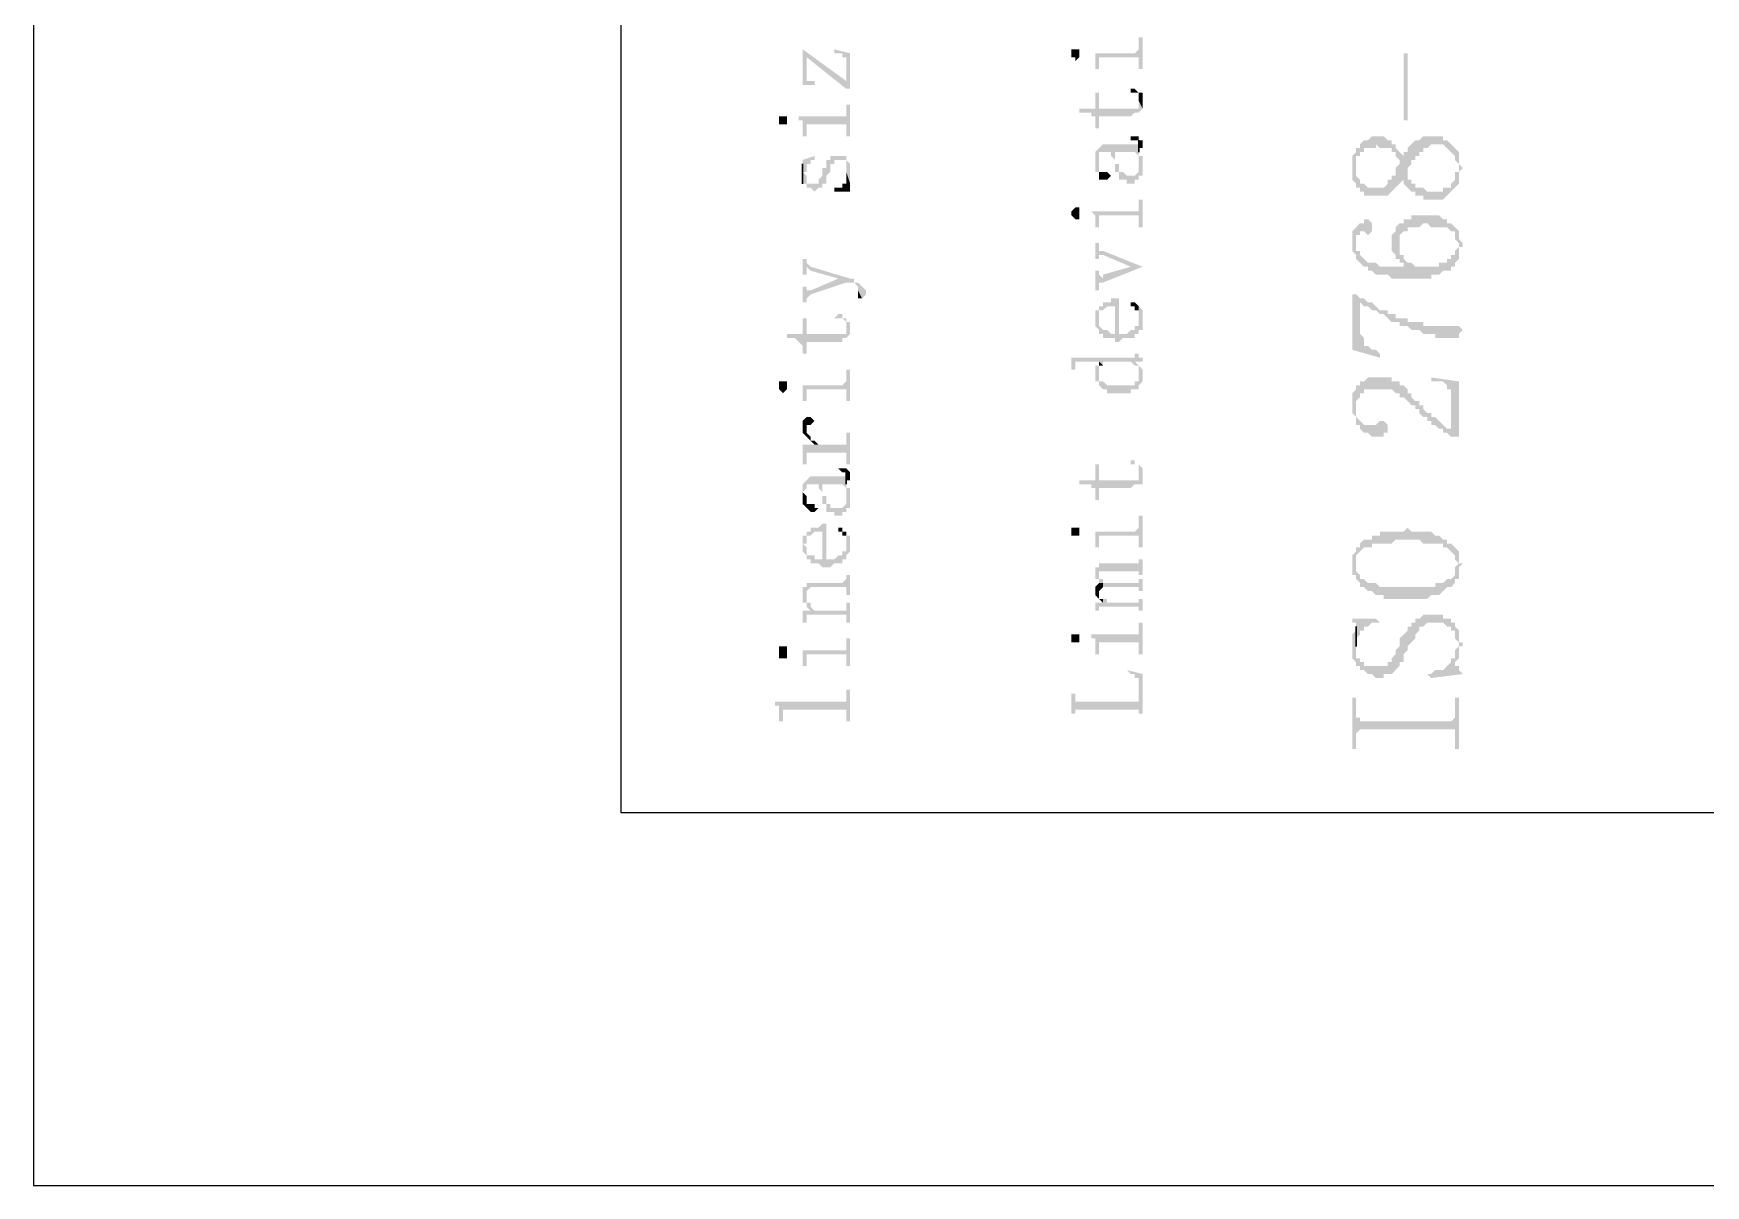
# Model space of a CAD drawing. Header units: millimetres. Extents: x 7018 to 13530, y 4187 to 5692.
# Drawn here: x 9367.76 to 9386.85, y 4951.87 to 4965.02 of the extents above; entities that cross this region are included whole.
import ezdxf

# ---------------------------------------------------------------- set-up
doc = ezdxf.new("R2010")
doc.units = ezdxf.units.MM

msp = doc.modelspace()

# ---------------------------------------------------------------- hatches: boundary and pattern name
at = {"transparency": 33554559}
for points in [[(9379.84, 4964.797), (9379.885, 4964.797), (9379.885, 4964.752), (9379.885, 4964.707), (9379.885, 4964.662), (9379.885, 4964.617), (9379.93, 4964.617), (9379.93, 4964.707), (9379.93, 4964.752), (9380.382, 4964.752), (9380.382, 4964.617), (9380.427, 4964.617), (9380.427, 4964.978), (9380.382, 4964.978), (9380.382, 4964.842), (9380.382, 4964.842), (9380.337, 4964.797)], [(9376.545, 4964.842), (9376.591, 4964.752), (9377.042, 4964.391), (9377.042, 4964.481)], [(9376.545, 4964.842), (9376.545, 4964.436), (9376.726, 4964.436), (9376.681, 4964.436), (9376.681, 4964.481), (9376.591, 4964.481), (9376.591, 4964.526), (9376.591, 4964.752)], [(9376.906, 4964.842), (9376.906, 4964.797), (9376.997, 4964.797), (9376.997, 4964.752), (9377.042, 4964.752), (9377.042, 4964.707), (9377.042, 4964.391), (9377.087, 4964.391), (9377.087, 4964.797)], [(9379.614, 4964.797), (9379.614, 4964.752), (9379.66, 4964.752), (9379.66, 4964.707), (9379.66, 4964.707), (9379.705, 4964.752), (9379.705, 4964.797), (9379.705, 4964.842), (9379.614, 4964.842)], [(9383.451, 4964.03), (9383.451, 4964.797), (9383.406, 4964.797), (9383.406, 4964.03)], [(9380.291, 4964.346), (9380.382, 4964.346), (9380.382, 4964.301), (9380.382, 4964.256), (9380.382, 4964.256), (9380.427, 4964.165), (9380.427, 4964.256), (9380.427, 4964.301), (9380.427, 4964.346), (9380.382, 4964.346), (9380.337, 4964.391), (9380.291, 4964.391)], [(9376.5, 4964.075), (9376.5, 4964.03), (9376.545, 4964.03), (9376.545, 4963.985), (9376.545, 4963.94), (9376.545, 4963.849), (9376.591, 4963.849), (9376.591, 4963.985), (9377.042, 4963.985), (9377.042, 4963.849), (9377.087, 4963.849), (9377.087, 4964.211), (9377.042, 4964.211), (9377.042, 4964.075), (9376.997, 4964.075)], [(9379.705, 4964.165), (9379.705, 4964.12), (9379.84, 4964.12), (9379.84, 4964.075), (9379.885, 4964.075), (9379.885, 4964.03), (9379.885, 4963.94), (9379.93, 4963.94), (9379.93, 4964.075), (9380.291, 4964.075), (9380.337, 4964.12), (9380.382, 4964.12), (9380.427, 4964.165), (9380.382, 4964.256), (9380.382, 4964.211), (9380.382, 4964.165), (9379.93, 4964.165), (9379.93, 4964.346), (9379.885, 4964.346), (9379.885, 4964.165)], [(9376.275, 4964.03), (9376.275, 4963.985), (9376.365, 4963.985), (9376.365, 4964.03), (9376.365, 4964.075), (9376.275, 4964.075)], [(9380.291, 4963.849), (9380.291, 4963.804), (9380.382, 4963.804), (9380.382, 4963.714), (9380.427, 4963.714), (9380.427, 4963.759), (9380.427, 4963.804), (9380.382, 4963.804), (9380.382, 4963.849), (9380.337, 4963.849)], [(9382.819, 4963.488), (9382.819, 4963.353), (9382.864, 4963.308), (9382.864, 4963.263), (9382.909, 4963.263), (9382.909, 4963.218), (9382.954, 4963.218), (9382.954, 4963.172), (9383.225, 4963.172), (9383.27, 4963.218), (9383.27, 4963.218), (9383.315, 4963.263), (9383.315, 4963.263), (9383.36, 4963.308), (9383.36, 4963.308), (9383.406, 4963.353), (9383.406, 4963.308), (9383.451, 4963.398), (9383.451, 4963.443), (9383.451, 4963.488), (9383.496, 4963.534), (9383.496, 4963.579), (9383.541, 4963.579), (9383.541, 4963.624), (9383.586, 4963.624), (9383.586, 4963.669), (9383.631, 4963.669), (9383.631, 4963.714), (9383.676, 4963.714), (9383.721, 4963.759), (9383.857, 4963.759), (9383.902, 4963.714), (9383.902, 4963.714), (9383.947, 4963.669), (9383.947, 4963.669), (9383.992, 4963.624), (9383.992, 4963.579), (9384.037, 4963.534), (9384.037, 4963.308), (9384.037, 4963.398), (9384.037, 4963.443), (9384.082, 4963.488), (9384.037, 4963.534), (9384.037, 4963.624), (9384.037, 4963.669), (9383.992, 4963.714), (9383.992, 4963.714), (9383.947, 4963.759), (9383.947, 4963.759), (9383.902, 4963.804), (9383.857, 4963.804), (9383.857, 4963.849), (9383.631, 4963.849), (9383.586, 4963.804), (9383.541, 4963.804), (9383.496, 4963.759), (9383.496, 4963.759), (9383.451, 4963.714), (9383.451, 4963.669), (9383.406, 4963.669), (9383.406, 4963.624), (9383.406, 4963.624), (9383.36, 4963.669), (9383.36, 4963.534), (9383.36, 4963.534), (9383.315, 4963.488), (9383.315, 4963.398), (9383.27, 4963.398), (9383.27, 4963.353), (9383.225, 4963.353), (9383.225, 4963.308), (9383.18, 4963.263), (9382.999, 4963.263), (9382.954, 4963.308), (9382.909, 4963.308), (9382.909, 4963.353), (9382.909, 4963.353), (9382.864, 4963.398), (9382.864, 4963.443), (9382.864, 4963.669), (9382.864, 4963.669), (9382.819, 4963.624), (9382.819, 4963.534)], [(9382.864, 4963.669), (9382.864, 4963.488), (9382.864, 4963.624), (9382.909, 4963.624), (9382.909, 4963.669), (9382.954, 4963.669), (9382.954, 4963.714), (9383.09, 4963.714), (9383.09, 4963.759), (9383.135, 4963.714), (9383.27, 4963.714), (9383.27, 4963.669), (9383.315, 4963.669), (9383.315, 4963.624), (9383.36, 4963.579), (9383.36, 4963.669), (9383.36, 4963.669), (9383.315, 4963.714), (9383.315, 4963.759), (9383.27, 4963.759), (9383.27, 4963.804), (9383.225, 4963.804), (9383.18, 4963.849), (9383.044, 4963.849), (9382.999, 4963.804), (9382.954, 4963.804), (9382.909, 4963.759), (9382.909, 4963.714), (9382.864, 4963.714)], [(9376.545, 4963.308), (9376.591, 4963.308), (9376.591, 4963.263), (9376.636, 4963.263), (9376.681, 4963.218), (9376.681, 4963.218), (9376.726, 4963.263), (9376.771, 4963.263), (9376.771, 4963.308), (9376.816, 4963.308), (9376.816, 4963.353), (9376.816, 4963.398), (9376.816, 4963.398), (9376.861, 4963.443), (9376.861, 4963.488), (9376.861, 4963.534), (9376.906, 4963.534), (9376.906, 4963.579), (9377.042, 4963.579), (9377.042, 4963.534), (9377.042, 4963.488), (9377.042, 4963.443), (9377.087, 4963.308), (9377.087, 4963.353), (9377.087, 4963.398), (9377.087, 4963.443), (9377.087, 4963.488), (9377.087, 4963.534), (9377.087, 4963.534), (9377.042, 4963.579), (9377.042, 4963.624), (9376.861, 4963.624), (9376.861, 4963.579), (9376.816, 4963.579), (9376.816, 4963.534), (9376.816, 4963.488), (9376.771, 4963.488), (9376.771, 4963.443), (9376.771, 4963.398), (9376.771, 4963.398), (9376.726, 4963.353), (9376.726, 4963.308), (9376.591, 4963.308), (9376.591, 4963.353), (9376.591, 4963.398), (9376.545, 4963.443)], [(9376.545, 4963.579), (9376.545, 4963.308), (9376.545, 4963.443), (9376.591, 4963.443), (9376.591, 4963.488), (9376.591, 4963.534), (9376.636, 4963.534), (9376.636, 4963.579), (9376.681, 4963.579), (9376.681, 4963.624)], [(9379.885, 4963.579), (9379.885, 4963.534), (9379.885, 4963.488), (9379.885, 4963.443), (9379.93, 4963.443), (9379.93, 4963.579), (9379.93, 4963.624), (9379.93, 4963.669), (9380.066, 4963.669), (9380.066, 4963.624), (9380.066, 4963.624), (9380.111, 4963.579), (9380.111, 4963.534), (9380.111, 4963.669), (9380.337, 4963.669), (9380.382, 4963.624), (9380.382, 4963.579), (9380.382, 4963.534), (9380.382, 4963.488), (9380.427, 4963.624), (9380.382, 4963.624), (9380.382, 4963.669), (9380.382, 4963.759), (9379.975, 4963.759), (9379.93, 4963.714), (9379.93, 4963.714), (9379.885, 4963.669), (9379.885, 4963.624)], [(9380.111, 4963.534), (9380.111, 4963.488), (9380.111, 4963.443), (9380.156, 4963.443), (9380.156, 4963.398), (9380.156, 4963.353), (9380.246, 4963.353), (9380.246, 4963.308), (9380.337, 4963.308), (9380.337, 4963.353), (9380.382, 4963.353), (9380.382, 4963.398), (9380.427, 4963.398), (9380.427, 4963.443), (9380.427, 4963.488), (9380.427, 4963.534), (9380.427, 4963.579), (9380.427, 4963.624), (9380.382, 4963.488), (9380.382, 4963.443), (9380.382, 4963.443), (9380.337, 4963.398), (9380.246, 4963.398), (9380.201, 4963.443), (9380.156, 4963.443), (9380.156, 4963.488), (9380.156, 4963.534), (9380.111, 4963.534), (9380.111, 4963.579), (9380.111, 4963.669), (9380.111, 4963.669)], [(9376.906, 4963.263), (9376.906, 4963.218), (9377.087, 4963.218), (9377.087, 4963.263), (9377.087, 4963.308), (9377.042, 4963.443), (9377.042, 4963.398), (9377.042, 4963.353), (9377.042, 4963.308), (9376.997, 4963.308), (9376.997, 4963.263), (9376.952, 4963.263)], [(9379.93, 4963.443), (9379.93, 4963.398), (9379.93, 4963.353), (9380.021, 4963.353), (9380.066, 4963.398), (9380.066, 4963.398), (9380.021, 4963.443), (9379.93, 4963.443), (9379.93, 4963.488), (9379.93, 4963.579)], [(9383.406, 4963.308), (9383.451, 4963.263), (9383.451, 4963.263), (9383.496, 4963.218), (9383.541, 4963.218), (9383.541, 4963.172), (9383.631, 4963.172), (9383.631, 4963.127), (9383.857, 4963.127), (9383.902, 4963.172), (9383.902, 4963.172), (9383.947, 4963.218), (9383.947, 4963.218), (9383.992, 4963.263), (9383.992, 4963.263), (9384.037, 4963.308), (9384.037, 4963.488), (9384.037, 4963.443), (9383.992, 4963.443), (9383.992, 4963.353), (9383.947, 4963.308), (9383.947, 4963.263), (9383.857, 4963.263), (9383.857, 4963.218), (9383.676, 4963.218), (9383.631, 4963.263), (9383.541, 4963.263), (9383.541, 4963.308), (9383.496, 4963.308), (9383.496, 4963.353), (9383.451, 4963.353), (9383.451, 4963.398)], [(9379.614, 4962.947), (9379.614, 4962.947), (9379.66, 4962.902), (9379.705, 4962.902), (9379.705, 4962.947), (9379.705, 4962.992), (9379.705, 4963.037), (9379.66, 4963.037), (9379.614, 4962.992), (9379.614, 4962.992)], [(9379.84, 4962.992), (9379.84, 4962.992), (9379.885, 4962.947), (9379.885, 4962.902), (9379.885, 4962.857), (9379.885, 4962.811), (9379.93, 4962.811), (9379.93, 4962.902), (9379.93, 4962.947), (9380.382, 4962.947), (9380.382, 4962.902), (9380.382, 4962.811), (9380.427, 4962.811), (9380.427, 4963.127), (9380.382, 4963.127), (9380.382, 4963.037), (9380.382, 4962.992), (9380.337, 4962.992)], [(9382.864, 4962.811), (9382.864, 4962.631), (9382.864, 4962.721), (9382.909, 4962.721), (9382.909, 4962.766), (9382.954, 4962.766), (9382.999, 4962.721), (9382.999, 4962.721), (9383.044, 4962.766), (9383.044, 4962.857), (9383.044, 4962.857), (9382.999, 4962.902), (9382.954, 4962.902), (9382.954, 4962.857), (9382.909, 4962.857)], [(9383.27, 4962.631), (9383.27, 4962.586), (9383.27, 4962.541), (9383.315, 4962.495), (9383.315, 4962.45), (9383.36, 4962.45), (9383.36, 4962.676), (9383.36, 4962.721), (9383.406, 4962.766), (9383.451, 4962.766), (9383.451, 4962.811), (9383.586, 4962.811), (9383.631, 4962.857), (9383.676, 4962.857), (9383.721, 4962.811), (9383.902, 4962.811), (9383.947, 4962.766), (9383.992, 4962.766), (9383.992, 4962.676), (9384.037, 4962.631), (9384.037, 4962.45), (9384.037, 4962.586), (9384.082, 4962.586), (9384.082, 4962.631), (9384.037, 4962.676), (9384.037, 4962.766), (9383.992, 4962.811), (9383.992, 4962.811), (9383.947, 4962.857), (9383.902, 4962.857), (9383.902, 4962.902), (9383.857, 4962.902), (9383.812, 4962.947), (9383.496, 4962.947), (9383.496, 4962.902), (9383.406, 4962.902), (9383.406, 4962.857), (9383.36, 4962.857), (9383.315, 4962.811), (9383.315, 4962.766), (9383.27, 4962.721), (9383.27, 4962.676)], [(9382.819, 4962.676), (9382.819, 4962.586), (9382.819, 4962.541), (9382.864, 4962.495), (9382.864, 4962.45), (9382.909, 4962.405), (9382.909, 4962.405), (9382.954, 4962.36), (9382.999, 4962.36), (9382.999, 4962.315), (9383.044, 4962.315), (9383.09, 4962.27), (9383.225, 4962.27), (9383.27, 4962.225), (9383.721, 4962.225), (9383.721, 4962.27), (9383.812, 4962.27), (9383.857, 4962.315), (9383.947, 4962.315), (9383.947, 4962.36), (9383.992, 4962.36), (9383.992, 4962.405), (9384.037, 4962.45), (9384.037, 4962.631), (9384.037, 4962.586), (9383.992, 4962.541), (9383.992, 4962.495), (9383.947, 4962.495), (9383.947, 4962.45), (9383.902, 4962.45), (9383.902, 4962.405), (9383.812, 4962.405), (9383.812, 4962.36), (9383.541, 4962.36), (9383.496, 4962.405), (9383.451, 4962.36), (9383.135, 4962.36), (9383.09, 4962.405), (9382.999, 4962.405), (9382.954, 4962.45), (9382.954, 4962.45), (9382.909, 4962.495), (9382.909, 4962.541), (9382.864, 4962.541), (9382.864, 4962.631), (9382.864, 4962.811), (9382.819, 4962.766), (9382.819, 4962.721), (9382.819, 4962.721)], [(9379.885, 4962.631), (9379.885, 4962.45), (9379.93, 4962.45), (9379.93, 4962.495), (9379.975, 4962.495), (9380.291, 4962.36), (9380.427, 4962.36), (9379.975, 4962.541), (9379.93, 4962.541), (9379.93, 4962.586), (9379.93, 4962.631)], [(9383.36, 4962.45), (9383.36, 4962.405), (9383.406, 4962.405), (9383.406, 4962.36), (9383.451, 4962.36), (9383.496, 4962.405), (9383.451, 4962.405), (9383.406, 4962.45), (9383.406, 4962.495), (9383.36, 4962.495), (9383.36, 4962.541), (9383.36, 4962.631)], [(9376.545, 4962.45), (9376.545, 4962.27), (9376.591, 4962.27), (9376.591, 4962.315), (9376.591, 4962.36), (9376.636, 4962.315), (9376.952, 4962.225), (9376.952, 4962.225), (9377.042, 4962.18), (9377.132, 4962.18), (9377.177, 4962.134), (9377.177, 4962.089), (9377.222, 4961.999), (9377.222, 4961.999), (9377.268, 4962.044), (9377.268, 4962.089), (9377.268, 4962.089), (9377.222, 4962.134), (9377.222, 4962.134), (9377.177, 4962.18), (9377.132, 4962.18), (9377.132, 4962.225), (9377.087, 4962.225), (9376.636, 4962.36), (9376.591, 4962.405), (9376.591, 4962.45), (9376.591, 4962.45)], [(9379.885, 4962.315), (9379.885, 4962.089), (9379.93, 4962.089), (9379.93, 4962.134), (9379.93, 4962.18), (9379.975, 4962.18), (9380.427, 4962.36), (9380.291, 4962.36), (9379.975, 4962.27), (9379.975, 4962.225), (9379.93, 4962.27), (9379.93, 4962.315)], [(9376.545, 4962.134), (9376.545, 4961.954), (9376.591, 4961.954), (9376.591, 4961.999), (9376.591, 4961.999), (9376.636, 4962.044), (9377.042, 4962.18), (9376.952, 4962.225), (9376.636, 4962.089), (9376.591, 4962.089), (9376.591, 4962.134), (9376.591, 4962.134)], [(9377.177, 4962.044), (9377.177, 4961.999), (9377.222, 4961.999), (9377.177, 4962.089)], [(9379.885, 4961.864), (9379.93, 4961.773), (9379.93, 4961.819), (9379.93, 4961.864), (9379.975, 4961.864), (9380.021, 4961.909), (9380.111, 4961.909), (9380.111, 4961.503), (9380.156, 4961.503), (9380.201, 4961.548), (9380.337, 4961.548), (9380.337, 4961.593), (9380.382, 4961.593), (9380.382, 4961.638), (9380.427, 4961.638), (9380.427, 4961.683), (9380.427, 4961.728), (9380.427, 4961.773), (9380.427, 4961.819), (9380.427, 4961.864), (9380.427, 4961.864), (9380.382, 4961.909), (9380.382, 4961.773), (9380.382, 4961.728), (9380.382, 4961.683), (9380.337, 4961.683), (9380.337, 4961.638), (9380.291, 4961.638), (9380.246, 4961.593), (9380.156, 4961.593), (9380.156, 4961.999), (9380.066, 4961.999), (9380.066, 4961.954), (9379.975, 4961.954), (9379.975, 4961.909), (9379.93, 4961.909), (9379.93, 4961.864)], [(9380.291, 4961.954), (9380.291, 4961.909), (9380.337, 4961.909), (9380.337, 4961.864), (9380.382, 4961.864), (9380.382, 4961.819), (9380.382, 4961.773), (9380.382, 4961.909), (9380.382, 4961.909), (9380.337, 4961.954)], [(9382.819, 4962.044), (9382.819, 4961.412), (9383.135, 4961.322), (9383.135, 4961.367), (9383.09, 4961.412), (9383.044, 4961.412), (9382.999, 4961.457), (9382.954, 4961.457), (9382.954, 4961.548), (9382.909, 4961.593), (9382.909, 4961.999), (9382.864, 4962.044)], [(9382.909, 4961.999), (9382.909, 4961.954), (9382.954, 4961.909), (9382.999, 4961.909), (9383.044, 4961.864), (9383.09, 4961.864), (9383.135, 4961.819), (9383.18, 4961.819), (9383.225, 4961.773), (9383.225, 4961.773), (9383.27, 4961.728), (9383.36, 4961.728), (9383.36, 4961.683), (9383.451, 4961.683), (9383.496, 4961.638), (9383.586, 4961.638), (9383.631, 4961.593), (9383.767, 4961.593), (9383.767, 4961.548), (9384.037, 4961.548), (9384.037, 4961.593), (9384.082, 4961.638), (9384.037, 4961.683), (9383.631, 4961.683), (9383.631, 4961.728), (9383.451, 4961.728), (9383.451, 4961.773), (9383.315, 4961.773), (9383.315, 4961.819), (9383.225, 4961.819), (9383.225, 4961.864), (9383.135, 4961.864), (9383.09, 4961.909), (9383.09, 4961.909), (9383.044, 4961.954), (9382.999, 4961.954), (9382.954, 4961.999)], [(9376.365, 4961.593), (9376.365, 4961.548), (9376.455, 4961.548), (9376.5, 4961.503), (9376.5, 4961.503), (9376.545, 4961.457), (9376.545, 4961.367), (9376.591, 4961.367), (9376.591, 4961.503), (9376.997, 4961.503), (9376.997, 4961.548), (9377.042, 4961.548), (9377.042, 4961.683), (9377.042, 4961.638), (9377.042, 4961.593), (9376.591, 4961.593), (9376.591, 4961.773), (9376.545, 4961.773), (9376.545, 4961.593)], [(9376.906, 4961.773), (9376.997, 4961.773), (9377.042, 4961.728), (9377.042, 4961.683), (9377.042, 4961.548), (9377.087, 4961.593), (9377.087, 4961.638), (9377.087, 4961.728), (9377.042, 4961.728), (9377.042, 4961.773), (9376.997, 4961.773), (9376.997, 4961.819), (9376.952, 4961.819)], [(9379.885, 4961.773), (9379.885, 4961.728), (9379.885, 4961.683), (9379.885, 4961.683), (9379.93, 4961.638), (9379.93, 4961.593), (9379.975, 4961.593), (9379.975, 4961.548), (9380.111, 4961.548), (9380.111, 4961.503), (9380.111, 4961.593), (9380.066, 4961.593), (9380.021, 4961.638), (9379.975, 4961.638), (9379.93, 4961.683), (9379.93, 4961.728), (9379.93, 4961.773), (9379.885, 4961.864), (9379.885, 4961.819)], [(9379.569, 4961.322), (9379.614, 4961.322), (9379.614, 4961.277), (9379.614, 4961.187), (9379.66, 4961.187), (9379.66, 4961.232), (9379.66, 4961.277), (9379.93, 4961.277), (9379.975, 4961.232), (9379.975, 4961.277), (9380.291, 4961.277), (9380.337, 4961.232), (9380.337, 4961.277), (9380.427, 4961.277), (9380.427, 4961.322), (9380.382, 4961.322), (9380.382, 4961.367), (9380.382, 4961.412), (9380.382, 4961.367), (9380.337, 4961.367), (9380.337, 4961.322)], [(9376.5, 4961.006), (9376.545, 4961.006), (9376.545, 4960.961), (9376.545, 4960.871), (9376.545, 4960.826), (9376.591, 4960.826), (9376.591, 4960.916), (9376.591, 4960.961), (9377.042, 4960.961), (9377.042, 4960.826), (9377.087, 4960.826), (9377.087, 4961.187), (9377.042, 4961.187), (9377.042, 4961.051), (9377.042, 4961.051), (9376.997, 4961.006)], [(9379.885, 4961.142), (9379.885, 4961.096), (9379.885, 4961.051), (9379.93, 4961.051), (9379.93, 4961.006), (9379.93, 4961.006), (9379.975, 4960.961), (9380.021, 4960.961), (9380.021, 4960.916), (9380.291, 4960.916), (9380.291, 4960.961), (9380.382, 4960.961), (9380.382, 4961.006), (9380.382, 4961.142), (9380.382, 4961.096), (9380.382, 4961.051), (9380.337, 4961.051), (9380.337, 4961.006), (9380.021, 4961.006), (9379.975, 4961.051), (9379.93, 4961.051), (9379.93, 4961.096), (9379.93, 4961.232), (9379.885, 4961.232), (9379.885, 4961.187)], [(9379.93, 4961.232), (9379.93, 4961.142), (9379.93, 4961.187), (9379.93, 4961.232), (9379.975, 4961.232), (9379.93, 4961.277), (9379.93, 4961.277)], [(9380.337, 4961.232), (9380.382, 4961.232), (9380.382, 4961.187), (9380.382, 4961.142), (9380.382, 4961.006), (9380.427, 4961.051), (9380.427, 4961.096), (9380.427, 4961.142), (9380.427, 4961.187), (9380.427, 4961.187), (9380.382, 4961.232), (9380.382, 4961.232), (9380.337, 4961.277), (9380.337, 4961.277)], [(9376.275, 4961.006), (9376.275, 4960.961), (9376.275, 4960.961), (9376.32, 4960.916), (9376.32, 4960.916), (9376.365, 4960.961), (9376.365, 4961.006), (9376.365, 4961.051), (9376.275, 4961.051)], [(9382.819, 4960.78), (9382.819, 4960.69), (9382.819, 4960.69), (9382.864, 4960.645), (9382.864, 4960.6), (9382.864, 4960.78), (9382.864, 4960.826), (9382.909, 4960.871), (9382.909, 4960.916), (9382.954, 4960.916), (9382.954, 4960.961), (9383.27, 4960.961), (9383.315, 4960.916), (9383.36, 4960.916), (9383.36, 4960.871), (9383.406, 4960.871), (9383.451, 4960.826), (9383.451, 4960.826), (9383.496, 4960.78), (9383.541, 4960.78), (9383.541, 4960.735), (9383.586, 4960.735), (9383.586, 4960.69), (9383.631, 4960.645), (9383.676, 4960.645), (9383.676, 4960.6), (9383.721, 4960.6), (9383.721, 4960.555), (9383.767, 4960.555), (9383.812, 4960.51), (9383.857, 4960.51), (9383.857, 4960.465), (9383.902, 4960.465), (9383.947, 4960.419), (9383.947, 4960.51), (9383.902, 4960.51), (9383.857, 4960.555), (9383.857, 4960.555), (9383.812, 4960.6), (9383.767, 4960.645), (9383.721, 4960.645), (9383.721, 4960.69), (9383.676, 4960.69), (9383.631, 4960.735), (9383.631, 4960.78), (9383.586, 4960.78), (9383.586, 4960.826), (9383.541, 4960.826), (9383.496, 4960.871), (9383.496, 4960.916), (9383.451, 4960.916), (9383.451, 4960.961), (9383.406, 4961.006), (9383.36, 4961.006), (9383.36, 4961.051), (9383.27, 4961.051), (9383.27, 4961.096), (9382.999, 4961.096), (9382.954, 4961.051), (9382.909, 4961.051), (9382.909, 4961.006), (9382.864, 4961.006), (9382.864, 4960.961), (9382.864, 4960.961), (9382.819, 4960.916), (9382.819, 4960.871), (9382.819, 4960.826)], [(9383.721, 4961.096), (9383.721, 4961.051), (9383.857, 4961.051), (9383.902, 4961.006), (9383.902, 4960.961), (9383.947, 4960.961), (9383.947, 4960.419), (9384.037, 4960.419), (9384.037, 4961.051)], [(9382.864, 4960.6), (9382.864, 4960.555), (9382.909, 4960.555), (9382.909, 4960.51), (9382.909, 4960.51), (9382.954, 4960.465), (9382.999, 4960.465), (9383.044, 4960.419), (9383.18, 4960.419), (9383.18, 4960.465), (9383.225, 4960.465), (9383.225, 4960.555), (9383.225, 4960.555), (9383.18, 4960.6), (9383.135, 4960.6), (9383.09, 4960.555), (9382.954, 4960.555), (9382.909, 4960.6), (9382.909, 4960.6), (9382.864, 4960.645), (9382.864, 4960.69), (9382.864, 4960.735)], [(9376.545, 4960.555), (9376.545, 4960.51), (9376.545, 4960.465), (9376.545, 4960.465), (9376.591, 4960.419), (9376.591, 4960.51), (9376.591, 4960.555), (9376.636, 4960.555), (9376.681, 4960.6), (9376.681, 4960.6), (9376.636, 4960.645), (9376.591, 4960.645), (9376.545, 4960.6)], [(9376.545, 4960.329), (9376.545, 4960.284), (9376.545, 4960.239), (9376.545, 4960.194), (9376.545, 4960.103), (9376.591, 4960.103), (9376.591, 4960.239), (9377.042, 4960.239), (9377.042, 4960.103), (9377.087, 4960.103), (9377.087, 4960.465), (9377.042, 4960.465), (9377.042, 4960.374), (9377.042, 4960.329), (9376.681, 4960.329)], [(9376.591, 4960.419), (9376.591, 4960.419), (9376.636, 4960.374), (9376.636, 4960.374), (9376.681, 4960.329), (9376.726, 4960.329), (9376.681, 4960.374), (9376.636, 4960.374), (9376.636, 4960.419), (9376.636, 4960.419), (9376.591, 4960.465), (9376.591, 4960.51), (9376.591, 4960.51)], [(9376.952, 4960.058), (9376.952, 4960.058), (9376.997, 4960.013), (9377.042, 4960.013), (9377.042, 4959.923), (9377.087, 4959.923), (9377.087, 4959.968), (9377.087, 4960.013), (9377.087, 4960.013), (9377.042, 4960.058), (9376.997, 4960.058)], [(9379.705, 4959.923), (9379.705, 4959.878), (9379.84, 4959.878), (9379.84, 4959.833), (9379.885, 4959.833), (9379.885, 4959.788), (9379.885, 4959.697), (9379.93, 4959.697), (9379.93, 4959.833), (9380.291, 4959.833), (9380.337, 4959.878), (9380.427, 4959.878), (9380.382, 4960.013), (9380.382, 4959.968), (9380.382, 4959.923), (9379.93, 4959.923), (9379.93, 4960.103), (9379.885, 4960.103), (9379.885, 4959.923)], [(9380.291, 4960.103), (9380.382, 4960.103), (9380.382, 4960.058), (9380.382, 4960.013), (9380.382, 4960.013), (9380.427, 4959.878), (9380.427, 4959.923), (9380.427, 4959.968), (9380.427, 4960.058), (9380.427, 4960.058), (9380.382, 4960.103), (9380.337, 4960.103), (9380.337, 4960.149), (9380.291, 4960.149)], [(9376.545, 4959.788), (9376.545, 4959.742), (9376.545, 4959.697), (9376.545, 4959.652), (9376.545, 4959.788), (9376.545, 4959.788), (9376.591, 4959.833), (9376.591, 4959.878), (9376.726, 4959.878), (9376.726, 4959.833), (9376.726, 4959.833), (9376.771, 4959.788), (9376.771, 4959.742), (9376.771, 4959.878), (9376.997, 4959.878), (9377.042, 4959.833), (9377.042, 4959.788), (9377.042, 4959.742), (9377.042, 4959.697), (9377.042, 4959.833), (9377.042, 4959.878), (9377.042, 4959.968), (9376.636, 4959.968), (9376.591, 4959.923), (9376.591, 4959.923), (9376.545, 4959.878), (9376.545, 4959.833)], [(9376.545, 4959.652), (9376.591, 4959.607), (9376.591, 4959.607), (9376.636, 4959.562), (9376.681, 4959.562), (9376.726, 4959.607), (9376.681, 4959.607), (9376.681, 4959.652), (9376.591, 4959.652), (9376.591, 4959.697), (9376.591, 4959.742), (9376.545, 4959.788)], [(9376.771, 4959.742), (9376.771, 4959.697), (9376.771, 4959.652), (9376.816, 4959.652), (9376.816, 4959.607), (9376.816, 4959.562), (9376.906, 4959.562), (9376.906, 4959.517), (9376.997, 4959.517), (9376.997, 4959.562), (9377.042, 4959.562), (9377.042, 4959.607), (9377.087, 4959.607), (9377.087, 4959.652), (9377.087, 4959.697), (9377.087, 4959.788), (9377.087, 4959.833), (9377.042, 4959.833), (9377.042, 4959.697), (9377.042, 4959.652), (9377.042, 4959.652), (9376.997, 4959.607), (9376.861, 4959.607), (9376.861, 4959.652), (9376.816, 4959.652), (9376.816, 4959.697), (9376.816, 4959.742), (9376.771, 4959.742), (9376.771, 4959.788), (9376.771, 4959.878), (9376.771, 4959.878)], [(9376.545, 4959.291), (9376.545, 4959.201), (9376.591, 4959.201), (9376.591, 4959.246), (9376.591, 4959.291), (9376.636, 4959.291), (9376.681, 4959.336), (9376.771, 4959.336), (9376.771, 4958.93), (9376.861, 4958.93), (9376.906, 4958.975), (9376.997, 4958.975), (9376.997, 4959.02), (9377.042, 4959.02), (9377.042, 4959.065), (9377.042, 4959.065), (9377.087, 4959.111), (9377.087, 4959.156), (9377.087, 4959.201), (9377.087, 4959.246), (9377.087, 4959.291), (9377.042, 4959.291), (9377.042, 4959.336), (9377.042, 4959.201), (9377.042, 4959.156), (9377.042, 4959.111), (9376.997, 4959.111), (9376.997, 4959.065), (9376.952, 4959.065), (9376.906, 4959.02), (9376.816, 4959.02), (9376.816, 4959.427), (9376.771, 4959.427), (9376.726, 4959.381), (9376.636, 4959.381), (9376.636, 4959.336), (9376.591, 4959.336), (9376.591, 4959.291)], [(9379.84, 4959.336), (9379.885, 4959.336), (9379.885, 4959.291), (9379.885, 4959.201), (9379.885, 4959.156), (9379.93, 4959.156), (9379.93, 4959.246), (9379.93, 4959.291), (9380.382, 4959.291), (9380.382, 4959.156), (9380.427, 4959.156), (9380.427, 4959.517), (9380.382, 4959.517), (9380.382, 4959.381), (9380.382, 4959.381), (9380.337, 4959.336)], [(9376.545, 4959.201), (9376.545, 4959.156), (9376.545, 4959.111), (9376.545, 4959.111), (9376.591, 4959.065), (9376.591, 4959.02), (9376.636, 4959.02), (9376.636, 4958.975), (9376.726, 4958.975), (9376.771, 4958.93), (9376.771, 4959.02), (9376.681, 4959.02), (9376.681, 4959.065), (9376.591, 4959.065), (9376.591, 4959.111), (9376.591, 4959.156), (9376.591, 4959.156), (9376.545, 4959.201), (9376.545, 4959.291), (9376.545, 4959.246)], [(9376.906, 4959.381), (9376.952, 4959.381), (9376.952, 4959.336), (9376.997, 4959.336), (9376.997, 4959.291), (9377.042, 4959.291), (9377.042, 4959.246), (9377.042, 4959.201), (9377.042, 4959.336), (9376.997, 4959.336), (9376.997, 4959.381), (9376.952, 4959.381)], [(9379.614, 4959.336), (9379.614, 4959.291), (9379.705, 4959.291), (9379.705, 4959.336), (9379.705, 4959.381), (9379.614, 4959.381)], [(9382.864, 4959.111), (9382.864, 4958.975), (9382.864, 4959.02), (9382.864, 4959.065), (9382.909, 4959.111), (9382.909, 4959.111), (9382.954, 4959.156), (9383.044, 4959.156), (9383.044, 4959.201), (9383.27, 4959.201), (9383.315, 4959.246), (9383.586, 4959.246), (9383.631, 4959.201), (9383.857, 4959.201), (9383.857, 4959.156), (9383.902, 4959.156), (9383.947, 4959.111), (9383.947, 4959.111), (9383.992, 4959.065), (9383.992, 4959.02), (9384.037, 4958.975), (9384.037, 4959.111), (9383.992, 4959.156), (9383.992, 4959.156), (9383.947, 4959.201), (9383.902, 4959.201), (9383.902, 4959.246), (9383.857, 4959.246), (9383.812, 4959.291), (9383.767, 4959.291), (9383.721, 4959.336), (9383.496, 4959.336), (9383.451, 4959.381), (9383.406, 4959.336), (9383.135, 4959.336), (9383.135, 4959.291), (9383.044, 4959.291), (9383.044, 4959.246), (9382.954, 4959.246), (9382.909, 4959.201), (9382.909, 4959.156), (9382.864, 4959.156)], [(9379.93, 4958.93), (9379.93, 4958.84), (9379.93, 4958.885), (9380.382, 4958.885), (9380.382, 4958.84), (9380.427, 4958.84), (9380.427, 4959.02), (9380.382, 4959.02), (9380.382, 4958.975), (9379.93, 4958.975)], [(9382.819, 4958.975), (9382.819, 4958.84), (9382.864, 4958.84), (9382.864, 4958.795), (9382.864, 4958.795), (9382.909, 4958.75), (9382.909, 4958.704), (9382.954, 4958.704), (9382.999, 4958.659), (9383.044, 4958.659), (9383.09, 4958.614), (9383.18, 4958.614), (9383.18, 4958.569), (9383.676, 4958.569), (9383.721, 4958.614), (9383.812, 4958.614), (9383.857, 4958.659), (9383.857, 4958.659), (9383.902, 4958.704), (9383.947, 4958.704), (9383.992, 4958.75), (9383.992, 4958.795), (9384.037, 4958.795), (9384.037, 4958.885), (9384.037, 4958.93), (9384.082, 4958.975), (9384.037, 4958.975), (9384.037, 4959.065), (9384.037, 4959.111), (9384.037, 4958.975), (9384.037, 4958.975), (9383.992, 4958.93), (9383.992, 4958.885), (9383.992, 4958.84), (9383.947, 4958.795), (9383.902, 4958.795), (9383.857, 4958.75), (9383.767, 4958.75), (9383.767, 4958.704), (9383.135, 4958.704), (9383.09, 4958.75), (9382.999, 4958.75), (9382.954, 4958.795), (9382.909, 4958.795), (9382.909, 4958.84), (9382.864, 4958.885), (9382.864, 4959.111), (9382.864, 4959.111), (9382.819, 4959.065)], [(9376.591, 4958.704), (9376.591, 4958.614), (9376.591, 4958.659), (9376.591, 4958.659), (9376.636, 4958.704), (9377.042, 4958.704), (9377.042, 4958.614), (9377.087, 4958.614), (9377.087, 4958.84), (9377.042, 4958.84), (9377.042, 4958.795), (9377.042, 4958.795), (9376.997, 4958.75), (9376.591, 4958.75)], [(9379.885, 4958.885), (9379.885, 4958.84), (9379.885, 4958.795), (9379.93, 4958.795), (9379.93, 4958.75), (9379.975, 4958.75), (9379.975, 4958.704), (9380.382, 4958.704), (9380.382, 4958.659), (9380.427, 4958.659), (9380.427, 4958.795), (9380.382, 4958.795), (9380.382, 4958.75), (9379.975, 4958.75), (9379.975, 4958.795), (9379.93, 4958.795), (9379.93, 4958.84), (9379.93, 4958.93), (9379.885, 4958.93)], [(9376.545, 4958.614), (9376.545, 4958.569), (9376.545, 4958.524), (9376.591, 4958.524), (9376.591, 4958.479), (9376.591, 4958.479), (9376.636, 4958.434), (9376.636, 4958.479), (9376.636, 4958.524), (9376.591, 4958.524), (9376.591, 4958.569), (9376.591, 4958.704), (9376.545, 4958.704), (9376.545, 4958.659), (9376.545, 4958.659)], [(9379.885, 4958.659), (9379.885, 4958.614), (9379.885, 4958.614), (9379.93, 4958.569), (9379.93, 4958.659), (9379.93, 4958.659), (9379.975, 4958.704), (9379.975, 4958.75), (9379.93, 4958.75), (9379.885, 4958.704), (9379.885, 4958.704)], [(9379.93, 4958.569), (9379.93, 4958.569), (9379.975, 4958.524), (9379.975, 4958.569), (9379.93, 4958.569), (9379.93, 4958.614), (9379.93, 4958.659)], [(9376.545, 4958.434), (9376.545, 4958.388), (9376.545, 4958.343), (9376.545, 4958.298), (9376.591, 4958.298), (9376.591, 4958.343), (9376.591, 4958.388), (9377.042, 4958.388), (9377.042, 4958.343), (9377.042, 4958.298), (9377.087, 4958.298), (9377.087, 4958.524), (9377.042, 4958.524), (9377.042, 4958.479), (9377.042, 4958.434), (9376.681, 4958.434), (9376.636, 4958.479), (9376.636, 4958.434)], [(9379.885, 4958.524), (9379.885, 4958.479), (9379.885, 4958.434), (9379.93, 4958.434), (9379.93, 4958.479), (9380.382, 4958.479), (9380.382, 4958.434), (9380.427, 4958.434), (9380.427, 4958.569), (9380.382, 4958.569), (9380.382, 4958.524), (9380.021, 4958.524), (9380.021, 4958.569), (9379.975, 4958.569), (9379.975, 4958.524)], [(9379.84, 4958.163), (9379.84, 4958.118), (9379.885, 4958.118), (9379.885, 4958.073), (9379.885, 4958.027), (9379.885, 4957.937), (9379.93, 4957.937), (9379.93, 4958.073), (9380.382, 4958.073), (9380.382, 4957.937), (9380.427, 4957.937), (9380.427, 4958.298), (9380.382, 4958.298), (9380.382, 4958.163), (9380.337, 4958.163)], [(9382.819, 4958.027), (9382.819, 4957.892), (9382.819, 4957.892), (9382.864, 4957.847), (9382.864, 4957.802), (9382.909, 4957.802), (9382.909, 4957.757), (9382.954, 4957.757), (9382.999, 4957.711), (9383.044, 4957.711), (9383.09, 4957.666), (9383.18, 4957.666), (9383.18, 4957.711), (9383.27, 4957.711), (9383.315, 4957.757), (9383.315, 4957.757), (9383.36, 4957.802), (9383.36, 4957.847), (9383.406, 4957.847), (9383.406, 4957.937), (9383.451, 4957.982), (9383.451, 4958.027), (9383.496, 4958.073), (9383.496, 4958.073), (9383.541, 4958.118), (9383.541, 4958.163), (9383.541, 4958.163), (9383.586, 4958.208), (9383.586, 4958.253), (9383.631, 4958.253), (9383.676, 4958.298), (9383.857, 4958.298), (9383.902, 4958.253), (9383.947, 4958.253), (9383.947, 4958.208), (9383.992, 4958.208), (9383.992, 4958.118), (9384.037, 4958.073), (9384.037, 4957.892), (9384.037, 4957.937), (9384.037, 4958.027), (9384.082, 4958.027), (9384.082, 4958.073), (9384.037, 4958.073), (9384.037, 4958.208), (9384.037, 4958.208), (9383.992, 4958.253), (9383.992, 4958.298), (9383.947, 4958.298), (9383.947, 4958.343), (9383.857, 4958.343), (9383.857, 4958.388), (9383.631, 4958.388), (9383.586, 4958.343), (9383.541, 4958.343), (9383.541, 4958.298), (9383.496, 4958.298), (9383.496, 4958.253), (9383.451, 4958.253), (9383.451, 4958.208), (9383.406, 4958.163), (9383.406, 4958.163), (9383.36, 4958.118), (9383.36, 4958.027), (9383.315, 4957.982), (9383.315, 4957.937), (9383.27, 4957.892), (9383.27, 4957.847), (9383.225, 4957.847), (9383.225, 4957.802), (9382.954, 4957.802), (9382.954, 4957.847), (9382.909, 4957.847), (9382.909, 4957.892), (9382.864, 4957.892), (9382.864, 4958.208), (9382.819, 4958.163), (9382.819, 4958.118), (9382.819, 4958.073)], [(9382.819, 4958.343), (9382.819, 4958.298), (9382.864, 4958.298), (9382.864, 4958.073), (9382.864, 4958.118), (9382.909, 4958.163), (9382.909, 4958.208), (9382.954, 4958.208), (9382.954, 4958.253), (9382.999, 4958.253), (9383.044, 4958.298), (9383.135, 4958.298), (9383.09, 4958.343)], [(9376.5, 4957.982), (9376.545, 4957.982), (9376.545, 4957.937), (9376.545, 4957.892), (9376.545, 4957.847), (9376.545, 4957.802), (9376.591, 4957.802), (9376.591, 4957.892), (9376.591, 4957.937), (9377.042, 4957.937), (9377.042, 4957.892), (9377.042, 4957.802), (9377.087, 4957.802), (9377.087, 4958.118), (9377.042, 4958.118), (9377.042, 4958.027), (9377.042, 4957.982), (9376.997, 4957.982)], [(9379.614, 4958.118), (9379.614, 4958.073), (9379.705, 4958.073), (9379.705, 4958.118), (9379.705, 4958.163), (9379.614, 4958.163)], [(9383.992, 4957.982), (9383.992, 4957.802), (9383.992, 4957.847), (9384.037, 4957.892), (9384.037, 4958.073), (9384.037, 4958.027)], [(9376.275, 4957.982), (9376.275, 4957.937), (9376.275, 4957.892), (9376.365, 4957.892), (9376.365, 4957.937), (9376.365, 4957.982), (9376.365, 4958.027), (9376.275, 4958.027)], [(9383.676, 4957.711), (9383.721, 4957.666), (9384.082, 4957.711), (9384.037, 4957.757), (9384.037, 4957.802), (9383.992, 4957.802), (9383.992, 4957.982), (9383.992, 4957.892), (9383.947, 4957.892), (9383.947, 4957.847), (9383.947, 4957.847), (9383.902, 4957.802), (9383.902, 4957.802), (9383.857, 4957.757), (9383.767, 4957.757), (9383.721, 4957.711)], [(9380.246, 4957.757), (9380.246, 4957.757), (9380.291, 4957.711), (9380.337, 4957.711), (9380.337, 4957.666), (9380.382, 4957.666), (9380.382, 4957.621), (9380.382, 4957.576), (9380.382, 4957.26), (9380.427, 4957.26), (9380.427, 4957.711)], [(9376.229, 4957.396), (9376.229, 4957.35), (9376.275, 4957.35), (9376.275, 4957.305), (9376.275, 4957.26), (9376.275, 4957.17), (9376.32, 4957.17), (9376.32, 4957.305), (9377.042, 4957.305), (9377.042, 4957.17), (9377.087, 4957.17), (9377.087, 4957.531), (9377.042, 4957.531), (9377.042, 4957.441), (9377.042, 4957.396), (9376.997, 4957.396)], [(9379.614, 4957.486), (9379.614, 4957.26), (9379.66, 4957.26), (9379.66, 4957.305), (9380.382, 4957.305), (9380.382, 4957.26), (9380.382, 4957.441), (9380.382, 4957.396), (9379.66, 4957.396), (9379.66, 4957.486)], [(9382.819, 4957.441), (9382.819, 4956.854), (9382.864, 4956.854), (9382.864, 4957.035), (9382.864, 4957.035), (9382.909, 4957.08), (9383.992, 4957.08), (9383.992, 4957.035), (9383.992, 4956.854), (9384.037, 4956.854), (9384.037, 4957.441), (9383.992, 4957.441), (9383.992, 4957.26), (9383.992, 4957.215), (9383.992, 4957.215), (9383.947, 4957.17), (9382.909, 4957.17), (9382.909, 4957.215), (9382.864, 4957.215), (9382.864, 4957.441)]]:
    msp.add_hatch(color=256, dxfattribs=at).paths.add_polyline_path(points)

# ---------------------------------------------------------------- linework, layer by layer
for p, q in [((9374.469, 5242.873), (9374.469, 4956.132)), ((9374.469, 4956.132), (9783.725, 4956.132))]:
    msp.add_line(p, q)
for points in [[(9787.763, 4951.873), (9787.763, 5248.873), (9367.763, 5248.873), (9367.763, 4951.873)], [(9380.382, 4963.759), (9380.382, 4963.669), (9380.382, 4963.804), (9380.382, 4963.759)], [(9376.545, 4963.398), (9376.545, 4963.353), (9376.545, 4963.308), (9376.545, 4963.534), (9376.545, 4963.488), (9376.545, 4963.443)], [(9377.042, 4959.968), (9377.042, 4959.878), (9377.042, 4960.013), (9377.042, 4959.968)], [(9382.864, 4958.208), (9382.864, 4958.027), (9382.864, 4958.073), (9382.864, 4958.253), (9382.864, 4958.253)]]:
    msp.add_lwpolyline(points, close=True)

doc.saveas('drawing.dxf')
